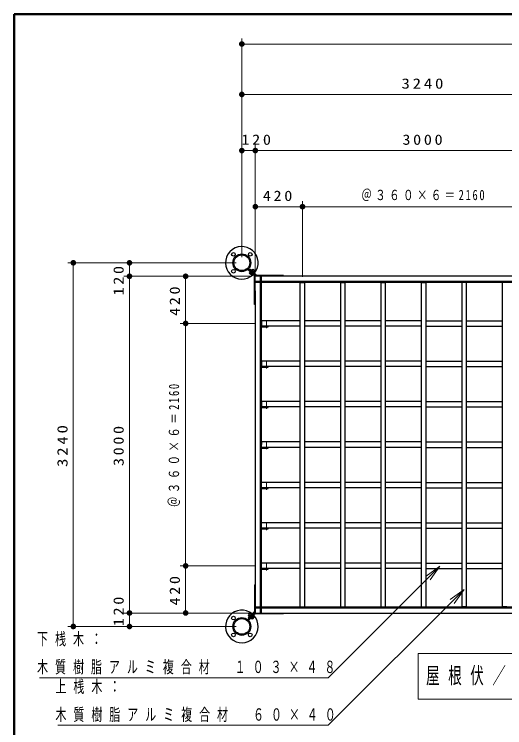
# Model space of a CAD drawing. Units: millimetres on the paper, scale 1:50. Extents: x -365 to 10, y -38 to 257.
# Drawn here: x -365 to -277.7, y 129.9 to 257 of the extents above; entities that cross this region are included whole.
import ezdxf

# ---------------------------------------------------------------- set-up
doc = ezdxf.new("R2010")
doc.units = ezdxf.units.MM
doc.linetypes.add('USER2', pattern=[6, 3, -1, 1, -1])
doc.layers.add('LY_1', color=7, linetype='Continuous', lineweight=13)
doc.layers.add('LY_2', color=7, linetype='Continuous', lineweight=13)
doc.styles.add('ＭＳ ゴシック', font='')
doc.styles.get('ＭＳ ゴシック').set_extended_font_data('MS Gothic')

# ---------------------------------------------------------------- blocks, each defined once
blk = doc.blocks.new('filled_dot')
at = {"color": 0, "linetype": 'Continuous', "lineweight": -2, "const_width": 1.25}
blk.add_lwpolyline([(-0.625, 0, 1), (0.625, 0, 1)], format="xyb", close=True, dxfattribs=at)

msp = doc.modelspace()

# ---------------------------------------------------------------- linework, layer by layer
at = {"layer": 'LY_1'}
for p, q in [((-324.491, 213.714), (-324.491, 252.699)), ((-324.491, 251.699), (-194.891, 251.699)), ((-324.491, 213.714), (-324.491, 243.714)), ((-324.491, 242.714), (-259.691, 242.714)), ((-324.491, 232.714), (-318.727, 232.714)), ((-322.091, 212.295), (-322.091, 233.714)), ((-322.091, 232.714), (-262.091, 232.714)), ((-322.091, 211.314), (-322.091, 223.714)), ((-322.091, 222.714), (-313.691, 222.714)), ((-313.691, 210.214), (-313.691, 223.714)), ((-313.691, 222.714), (-270.491, 222.714)), ((-325.491, 212.714), (-355.491, 212.714)), ((-354.491, 147.914), (-354.491, 212.714)), ((-344.491, 206.793), (-344.491, 212.714)), ((-324.072, 210.314), (-345.491, 210.314)), ((-344.491, 150.314), (-344.491, 210.314)), ((-323.091, 210.314), (-335.491, 210.314)), ((-334.491, 201.914), (-334.491, 210.314)), ((-321.991, 201.914), (-335.491, 201.914)), ((-334.491, 158.714), (-334.491, 201.914)), ((-321.991, 158.714), (-335.491, 158.714)), ((-334.491, 150.314), (-334.491, 158.714)), ((-291.697, 156.907), (-289.222, 158.675)), ((-289.222, 158.675), (-291.343, 156.553)), ((-289.222, 158.675), (-290.99, 156.2)), ((-287.391, 152.728), (-284.916, 154.496)), ((-284.916, 154.496), (-287.038, 152.374)), ((-284.916, 154.496), (-286.684, 152.021)), ((-344.491, 147.914), (-344.491, 153.803)), ((-324.072, 150.314), (-345.491, 150.314)), ((-323.091, 150.314), (-335.491, 150.314)), ((-325.491, 147.914), (-355.491, 147.914)), ((-293.091, 143.081), (-293.091, 134.948)), ((-226.291, 143.081), (-293.091, 143.081)), ((-293.091, 134.948), (-226.291, 134.948))]:
    msp.add_line(p, q, dxfattribs=at)
at = {"layer": 'LY_1', "lineweight": 25}
for p, q in [((-323.439, 211.535), (-322.367, 210.462)), ((-323.439, 211.535), (-322.367, 210.462)), ((-323.312, 211.662), (-322.083, 210.434)), ((-323.312, 211.662), (-321.963, 210.314)), ((-323.034, 211.039), (-323.175, 210.898)), ((-323.034, 211.039), (-323.175, 210.898)), ((-323.088, 211.438), (-322.961, 211.565)), ((-323.003, 211.098), (-323.048, 211.053)), ((-323.003, 211.098), (-323.048, 211.053)), ((-322.624, 210.629), (-323.048, 211.053)), ((-322.624, 210.629), (-323.048, 211.053)), ((-323.017, 211.367), (-322.89, 211.494)), ((-322.961, 211.565), (-321.709, 210.314)), ((-322.89, 211.494), (-321.829, 210.434)), ((-322.748, 211.353), (-322.703, 211.398)), ((-322.748, 211.353), (-322.703, 211.398)), ((-322.279, 210.974), (-322.703, 211.398)), ((-322.279, 210.974), (-322.703, 211.398)), ((-322.689, 211.384), (-322.505, 211.568)), ((-322.689, 211.384), (-322.505, 211.568)), ((-322.604, 211.299), (-322.384, 211.52)), ((-322.604, 211.299), (-322.384, 211.52)), ((-322.109, 211.172), (-322.505, 211.568)), ((-322.109, 211.172), (-322.505, 211.568)), ((-322.157, 211.294), (-322.384, 211.52)), ((-322.157, 211.294), (-322.384, 211.52)), ((-322.378, 211.073), (-322.157, 211.294)), ((-322.378, 211.073), (-322.157, 211.294)), ((-322.293, 210.988), (-322.109, 211.172)), ((-322.293, 210.988), (-322.109, 211.172)), ((-322.779, 210.502), (-323.175, 210.898)), ((-322.779, 210.502), (-323.175, 210.898)), ((-322.949, 210.954), (-323.091, 210.813)), ((-322.949, 210.954), (-323.091, 210.813)), ((-322.723, 210.728), (-322.864, 210.587)), ((-322.723, 210.728), (-322.864, 210.587)), ((-322.638, 210.643), (-322.779, 210.502)), ((-322.638, 210.643), (-322.779, 210.502)), ((-322.579, 210.674), (-322.624, 210.629)), ((-322.579, 210.674), (-322.624, 210.629)), ((-322.367, 210.462), (-322.239, 210.589)), ((-322.367, 210.462), (-322.239, 210.589)), ((-322.324, 210.929), (-322.279, 210.974)), ((-322.324, 210.929), (-322.279, 210.974)), ((-322.211, 205.314), (-322.211, 210.314)), ((-317.091, 210.314), (-322.091, 210.314)), ((-322.091, 205.314), (-322.091, 210.314)), ((-317.091, 210.434), (-322.031, 210.434)), ((-264.691, 210.314), (-319.491, 210.314)), ((-317.091, 210.434), (-317.091, 210.314)), ((-322.091, 207.714), (-322.091, 150.314)), ((-322.091, 205.314), (-322.211, 205.314)), ((-322.211, 155.314), (-322.091, 155.314)), ((-322.211, 155.314), (-322.211, 150.374)), ((-323.439, 149.093), (-322.091, 150.441)), ((-323.439, 149.093), (-322.211, 150.321)), ((-322.949, 150.295), (-323.345, 149.899)), ((-322.949, 150.295), (-323.345, 149.899)), ((-323.342, 149.444), (-322.091, 150.695)), ((-323.312, 148.965), (-322.239, 150.038)), ((-323.312, 148.965), (-322.239, 150.038)), ((-323.071, 150.247), (-323.297, 150.021)), ((-323.071, 150.247), (-323.297, 150.021)), ((-323.076, 149.8), (-323.297, 150.021)), ((-323.076, 149.8), (-323.297, 150.021)), ((-323.272, 149.515), (-322.211, 150.575)), ((-322.751, 150.125), (-323.175, 149.701)), ((-322.751, 150.125), (-323.175, 149.701)), ((-322.85, 150.026), (-323.071, 150.247)), ((-322.85, 150.026), (-323.071, 150.247)), ((-322.765, 150.111), (-322.949, 150.295)), ((-322.765, 150.111), (-322.949, 150.295)), ((-322.706, 150.08), (-322.751, 150.125)), ((-322.706, 150.08), (-322.751, 150.125)), ((-322.239, 150.038), (-322.367, 150.165)), ((-322.239, 150.038), (-322.367, 150.165)), ((-322.091, 150.314), (-264.691, 150.314)), ((-317.091, 150.194), (-322.031, 150.194)), ((-317.091, 150.314), (-317.091, 150.194)), ((-323.161, 149.715), (-323.345, 149.899)), ((-323.161, 149.715), (-323.345, 149.899)), ((-323.215, 149.317), (-323.342, 149.444)), ((-323.144, 149.387), (-323.272, 149.515)), ((-323.13, 149.656), (-323.175, 149.701)), ((-323.13, 149.656), (-323.175, 149.701)), ((-322.876, 149.401), (-322.83, 149.356)), ((-322.876, 149.401), (-322.83, 149.356)), ((-322.406, 149.78), (-322.83, 149.356)), ((-322.406, 149.78), (-322.83, 149.356)), ((-322.816, 149.37), (-322.675, 149.229)), ((-322.816, 149.37), (-322.675, 149.229)), ((-322.731, 149.455), (-322.59, 149.314)), ((-322.731, 149.455), (-322.59, 149.314)), ((-322.279, 149.625), (-322.675, 149.229)), ((-322.279, 149.625), (-322.675, 149.229)), ((-322.505, 149.681), (-322.364, 149.54)), ((-322.505, 149.681), (-322.364, 149.54)), ((-322.451, 149.826), (-322.406, 149.78)), ((-322.451, 149.826), (-322.406, 149.78)), ((-322.42, 149.766), (-322.279, 149.625)), ((-322.42, 149.766), (-322.279, 149.625))]:
    msp.add_line(p, q, dxfattribs=at)
at = {"layer": 'LY_1', "color": 140, "lineweight": 50}
for p, q in [((-321.091, 210.314), (-321.091, 150.314)), ((-262.091, 209.314), (-322.091, 209.314)), ((-322.091, 151.314), (-262.091, 151.314))]:
    msp.add_line(p, q, dxfattribs=at)
at = {"layer": 'LY_1', "color": 40, "lineweight": 25}
for p, q in [((-314.091, 209.214), (-313.291, 209.214)), ((-314.091, 151.414), (-314.091, 209.214)), ((-313.291, 151.414), (-313.291, 209.214)), ((-306.891, 209.214), (-306.091, 209.214)), ((-306.891, 151.414), (-306.891, 209.214)), ((-306.091, 151.414), (-306.091, 209.214)), ((-299.691, 209.214), (-298.891, 209.214)), ((-299.691, 151.414), (-299.691, 209.214)), ((-298.891, 151.414), (-298.891, 209.214)), ((-292.491, 151.414), (-292.491, 209.214)), ((-292.491, 209.214), (-291.691, 209.214)), ((-291.691, 151.414), (-291.691, 209.214)), ((-285.291, 151.414), (-285.291, 209.214)), ((-284.491, 209.214), (-285.291, 209.214)), ((-284.491, 151.414), (-284.491, 209.214)), ((-278.091, 151.414), (-278.091, 209.214)), ((-277.291, 209.214), (-278.091, 209.214)), ((-320.991, 202.394), (-320.991, 201.434)), ((-314.091, 202.394), (-320.991, 202.394)), ((-306.891, 202.394), (-313.291, 202.394)), ((-299.691, 202.394), (-306.091, 202.394)), ((-292.491, 202.394), (-298.891, 202.394)), ((-291.691, 202.394), (-285.291, 202.394)), ((-284.491, 202.394), (-278.091, 202.394)), ((-321.091, 201.314), (-319.791, 201.314)), ((-314.091, 201.434), (-320.991, 201.434)), ((-319.791, 201.314), (-319.791, 201.434)), ((-306.891, 201.434), (-313.291, 201.434)), ((-299.691, 201.434), (-306.091, 201.434)), ((-292.491, 201.434), (-298.891, 201.434)), ((-291.691, 201.434), (-285.291, 201.434)), ((-284.491, 201.434), (-278.091, 201.434)), ((-320.991, 195.194), (-320.991, 194.234)), ((-314.091, 195.194), (-320.991, 195.194)), ((-306.891, 195.194), (-313.291, 195.194)), ((-299.691, 195.194), (-306.091, 195.194)), ((-292.491, 195.194), (-298.891, 195.194)), ((-291.691, 195.194), (-285.291, 195.194)), ((-284.491, 195.194), (-278.091, 195.194)), ((-321.091, 194.114), (-319.791, 194.114)), ((-314.091, 194.234), (-320.991, 194.234)), ((-319.791, 194.114), (-319.791, 194.234)), ((-306.891, 194.234), (-313.291, 194.234)), ((-299.691, 194.234), (-306.091, 194.234)), ((-292.491, 194.234), (-298.891, 194.234)), ((-291.691, 194.234), (-285.291, 194.234)), ((-284.491, 194.234), (-278.091, 194.234)), ((-321.091, 186.914), (-319.791, 186.914)), ((-320.991, 187.994), (-320.991, 187.034)), ((-314.091, 187.994), (-320.991, 187.994)), ((-314.091, 187.034), (-320.991, 187.034)), ((-319.791, 186.914), (-319.791, 187.034)), ((-306.891, 187.994), (-313.291, 187.994)), ((-306.891, 187.034), (-313.291, 187.034)), ((-299.691, 187.994), (-306.091, 187.994)), ((-299.691, 187.034), (-306.091, 187.034)), ((-292.491, 187.994), (-298.891, 187.994)), ((-292.491, 187.034), (-298.891, 187.034)), ((-291.691, 187.994), (-285.291, 187.994)), ((-291.691, 187.034), (-285.291, 187.034)), ((-284.491, 187.994), (-278.091, 187.994)), ((-284.491, 187.034), (-278.091, 187.034)), ((-320.991, 180.794), (-320.991, 180.314)), ((-314.091, 180.794), (-320.991, 180.794)), ((-306.891, 180.794), (-313.291, 180.794)), ((-299.691, 180.794), (-306.091, 180.794)), ((-292.491, 180.794), (-298.891, 180.794)), ((-291.691, 180.794), (-285.291, 180.794)), ((-284.491, 180.794), (-278.091, 180.794)), ((-321.091, 179.714), (-319.791, 179.714)), ((-320.991, 179.834), (-320.991, 180.314)), ((-314.091, 179.834), (-320.991, 179.834)), ((-319.791, 179.714), (-319.791, 179.834)), ((-306.891, 179.834), (-313.291, 179.834)), ((-299.691, 179.834), (-306.091, 179.834)), ((-292.491, 179.834), (-298.891, 179.834)), ((-291.691, 179.834), (-285.291, 179.834)), ((-284.491, 179.834), (-278.091, 179.834)), ((-320.991, 172.634), (-320.991, 173.594)), ((-314.091, 173.594), (-320.991, 173.594)), ((-306.891, 173.594), (-313.291, 173.594)), ((-299.691, 173.594), (-306.091, 173.594)), ((-292.491, 173.594), (-298.891, 173.594)), ((-291.691, 173.594), (-285.291, 173.594)), ((-284.491, 173.594), (-278.091, 173.594)), ((-321.091, 172.514), (-319.791, 172.514)), ((-314.091, 172.634), (-320.991, 172.634)), ((-319.791, 172.514), (-319.791, 172.634)), ((-306.891, 172.634), (-313.291, 172.634)), ((-299.691, 172.634), (-306.091, 172.634)), ((-292.491, 172.634), (-298.891, 172.634)), ((-291.691, 172.634), (-285.291, 172.634)), ((-284.491, 172.634), (-278.091, 172.634)), ((-321.091, 165.314), (-319.791, 165.314)), ((-320.991, 165.434), (-320.991, 166.394)), ((-314.091, 166.394), (-320.991, 166.394)), ((-314.091, 165.434), (-320.991, 165.434)), ((-319.791, 165.314), (-319.791, 165.434)), ((-306.891, 166.394), (-313.291, 166.394)), ((-306.891, 165.434), (-313.291, 165.434)), ((-299.691, 166.394), (-306.091, 166.394)), ((-299.691, 165.434), (-306.091, 165.434)), ((-292.491, 166.394), (-298.891, 166.394)), ((-292.491, 165.434), (-298.891, 165.434)), ((-291.691, 166.394), (-285.291, 166.394)), ((-291.691, 165.434), (-285.291, 165.434)), ((-284.491, 166.394), (-278.091, 166.394)), ((-284.491, 165.434), (-278.091, 165.434)), ((-320.991, 158.234), (-320.991, 159.194)), ((-314.091, 159.194), (-320.991, 159.194)), ((-306.891, 159.194), (-313.291, 159.194)), ((-299.691, 159.194), (-306.091, 159.194)), ((-292.491, 159.194), (-298.891, 159.194)), ((-291.691, 159.194), (-285.291, 159.194)), ((-284.491, 159.194), (-278.091, 159.194)), ((-321.091, 158.114), (-319.791, 158.114)), ((-314.091, 158.234), (-320.991, 158.234)), ((-319.791, 158.114), (-319.791, 158.234)), ((-306.891, 158.234), (-313.291, 158.234)), ((-299.691, 158.234), (-306.091, 158.234)), ((-292.491, 158.234), (-298.891, 158.234)), ((-291.691, 158.234), (-285.291, 158.234)), ((-284.491, 158.234), (-278.091, 158.234)), ((-314.091, 151.414), (-313.291, 151.414)), ((-306.891, 151.414), (-306.091, 151.414)), ((-299.691, 151.414), (-298.891, 151.414)), ((-292.491, 151.414), (-291.691, 151.414)), ((-284.491, 151.414), (-285.291, 151.414)), ((-277.291, 151.414), (-278.091, 151.414))]:
    msp.add_line(p, q, dxfattribs=at)
at = {"layer": 'LY_1', "color": 40, "linetype": 'USER2'}
for p, q in [((-320.091, 202.394), (-320.091, 201.087)), ((-320.091, 195.194), (-320.091, 193.887)), ((-320.091, 187.994), (-320.091, 186.687)), ((-320.091, 180.794), (-320.091, 179.487)), ((-320.091, 173.594), (-320.091, 172.287)), ((-320.091, 166.394), (-320.091, 165.087)), ((-320.091, 159.194), (-320.091, 157.887))]:
    msp.add_line(p, q, dxfattribs=at)
at = {"layer": 'LY_1'}
for points in [[(-289.222, 158.675), (-309.104, 138.792), (-360.484, 138.792)], [(-284.916, 154.496), (-309.104, 130.308), (-357.231, 130.308)]]:
    msp.add_lwpolyline(points, dxfattribs=at)
at = {"layer": 'LY_1', "lineweight": 25}
for centre, radius in [((-325.991, 214.214), 0.32), ((-324.491, 212.714), 1.58), ((-324.491, 212.714), 1.58), ((-324.491, 212.714), 1.398), ((-324.491, 212.714), 1.398), ((-322.991, 214.214), 0.32), ((-325.991, 211.214), 0.32), ((-325.991, 149.414), 0.32), ((-324.491, 147.914), 1.58), ((-324.491, 147.914), 1.58), ((-324.491, 147.914), 1.398), ((-324.491, 147.914), 1.398), ((-325.991, 146.414), 0.32), ((-322.991, 146.414), 0.32)]:
    msp.add_circle(centre, radius, dxfattribs=at)
for centre, radius, start, end in [((-324.491, 212.714), 2.9, 320.34217, 313.22157), ((-322.031, 210.254), 0.18, 90, 180), ((-324.491, 147.914), 2.9, 50.34217, 43.22157), ((-322.031, 150.374), 0.18, 180, 270)]:
    msp.add_arc(centre, radius, start, end, dxfattribs=at)
at = {"layer": 'LY_2', "lineweight": 50}
for p, q in [((0, 257), (-365, 257)), ((-365, 257), (-365, 0))]:
    msp.add_line(p, q, dxfattribs=at)

# ---------------------------------------------------------------- block references
at = {"layer": 'LY_1', "xscale": 0.4, "yscale": 0.4}
for p in [(-324.491, 251.699), (-324.491, 242.714), (-324.491, 232.714), (-322.091, 232.714), (-322.091, 222.714), (-313.691, 222.714)]:
    msp.add_blockref('filled_dot', p, dxfattribs=at)
for p, rotation in [((-322.091, 232.714), 180), ((-313.691, 222.714), 180), ((-354.491, 212.714), 270), ((-344.491, 212.714), 270), ((-344.491, 210.314), 270), ((-344.491, 210.314), 90), ((-334.491, 210.314), 270), ((-334.491, 201.914), 270), ((-334.491, 201.914), 90), ((-334.491, 158.714), 270), ((-334.491, 158.714), 90), ((-344.491, 150.314), 270), ((-344.491, 150.314), 90), ((-334.491, 150.314), 90), ((-354.491, 147.914), 90), ((-344.491, 147.914), 90)]:
    msp.add_blockref('filled_dot', p, dxfattribs=dict(at, rotation=rotation))

# ---------------------------------------------------------------- texts
at = {"layer": 'LY_1', "style": 'ＭＳ ゴシック'}
for s, insert, char_height, attachment_point in [('\\T1.33;\\W1.2;3240', (-292.091, 243.714), 1.833, 8), ('\\T1.33;\\W1.15;120', (-321.695, 233.714), 1.833, 8), ('\\T1.33;\\W1.15;3000', (-292.091, 233.714), 1.833, 8), ('\\T1.33;\\W1.15;420', (-317.891, 223.714), 1.833, 8), ('\\T1.32;\\W0.75;＠３６０×６＝2160', (-292.091, 223.714), 1.833, 8), ('\\T1.64;\\W0.65;下桟木：', (-360.934, 145.592), 2.199, 4), ('\\T1.64;\\W0.65;木質樹脂アルミ複合材\u3000１０３×４８', (-360.934, 140.592), 2.199, 4), ('\\T1.64;\\W0.6;屋根伏／小屋組伏図\u3000Ｓ＝１／５０', (-291.691, 139.014), 2.933, 4), ('\\T1.64;\\W0.65;上桟木：', (-357.674, 137.108), 2.199, 4), ('\\T1.64;\\W0.65;木質樹脂アルミ複合材\u3000６０×４０', (-357.674, 132.108), 2.199, 4)]:
    msp.add_mtext(s, dxfattribs=dict(at, insert=insert, char_height=char_height, attachment_point=attachment_point))
at = {"layer": 'LY_1', "char_height": 1.833, "attachment_point": 8, "rotation": 90, "style": 'ＭＳ ゴシック'}
for s, insert in [('\\T1.33;\\W1.15;120', (-345.491, 209.762)), ('\\T1.33;\\W1.15;420', (-335.491, 206.114)), ('\\T1.32;\\W0.75;＠３６０×６＝2160', (-335.491, 180.314)), ('\\T1.33;\\W1.2;3240', (-355.491, 180.314)), ('\\T1.33;\\W1.15;3000', (-345.491, 180.314)), ('\\T1.33;\\W1.15;420', (-335.491, 154.514)), ('\\T1.33;\\W1.15;120', (-345.491, 150.835))]:
    msp.add_mtext(s, dxfattribs=dict(at, insert=insert))

doc.saveas('drawing.dxf')
